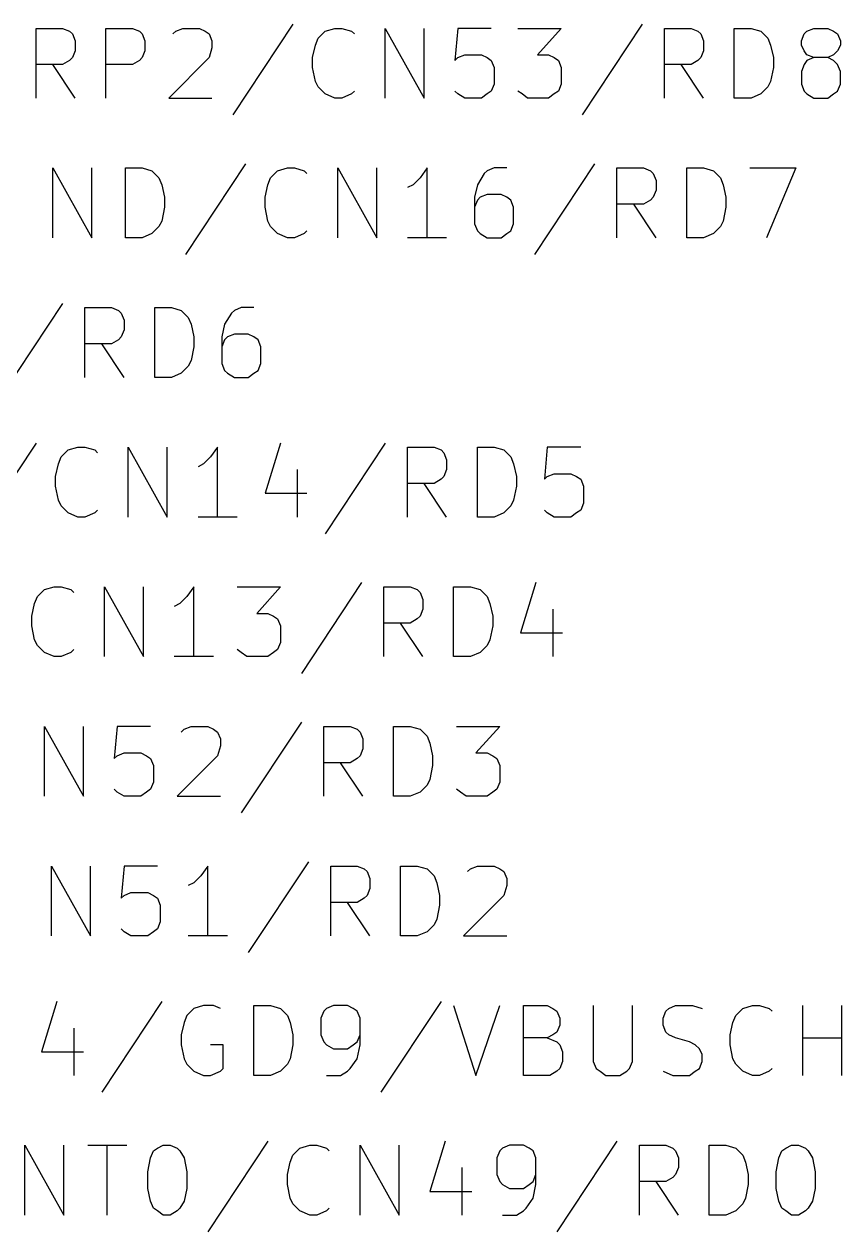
# Model space of a CAD drawing. Extents: x 10 to 287, y -200 to -10.
# Drawn here: x 68.19 to 83.06, y -101.22 to -79.25 of the extents above; entities that cross this region are included whole.
import ezdxf

# ---------------------------------------------------------------- set-up
doc = ezdxf.new("R2010")
doc.units = 0
doc.header["$MEASUREMENT"] = 0

msp = doc.modelspace()

# ---------------------------------------------------------------- linework, layer by layer
at = {"layer": 'Cyan 2'}
for p, q in [((73.0758, -79.248), (71.9836, -80.899)), ((79.4258, -79.248), (78.3336, -80.899)), ((68.4022, -80.5942), (68.4022, -79.3242)), ((68.4022, -79.3242), (68.8848, -79.3242)), ((68.8848, -79.3242), (69.0118, -79.375)), ((69.0118, -79.375), (69.0626, -79.4258)), ((69.0626, -79.4258), (69.1134, -79.5528)), ((69.6722, -80.5942), (69.6722, -79.3242)), ((69.6722, -79.3242), (70.1548, -79.3242)), ((70.1548, -79.3242), (70.2818, -79.375)), ((70.2818, -79.375), (70.3326, -79.4258)), ((70.3326, -79.4258), (70.3834, -79.5528)), ((70.8914, -79.4258), (70.9422, -79.375)), ((70.9422, -79.375), (71.0692, -79.3242)), ((71.0692, -79.3242), (71.374, -79.3242)), ((71.374, -79.3242), (71.4756, -79.375)), ((71.4756, -79.375), (71.5518, -79.4258)), ((71.5518, -79.4258), (71.6026, -79.5528)), ((73.4822, -79.629), (73.533, -79.502)), ((73.533, -79.502), (73.66, -79.375)), ((73.66, -79.375), (73.8378, -79.3242)), ((73.8378, -79.3242), (73.9648, -79.3242)), ((73.9648, -79.3242), (74.1426, -79.375)), ((74.1426, -79.375), (74.1934, -79.4258)), ((74.7522, -80.5942), (74.7522, -79.3242)), ((74.7522, -79.3242), (75.4634, -80.5942)), ((75.4634, -80.5942), (75.4634, -79.3242)), ((76.073, -79.3242), (76.0222, -79.9084)), ((76.6826, -79.3242), (76.073, -79.3242)), ((77.1652, -79.3242), (77.9526, -79.3242)), ((77.9526, -79.3242), (77.5208, -79.8068)), ((79.8322, -80.5942), (79.8322, -79.3242)), ((79.8322, -79.3242), (80.3148, -79.3242)), ((80.3148, -79.3242), (80.4418, -79.375)), ((80.4418, -79.375), (80.4926, -79.4258)), ((80.4926, -79.4258), (80.5434, -79.5528)), ((81.1022, -80.5942), (81.1022, -79.3242)), ((81.1022, -79.3242), (81.407, -79.3242)), ((81.407, -79.3242), (81.5848, -79.375)), ((81.5848, -79.375), (81.7118, -79.502)), ((81.7118, -79.502), (81.7626, -79.629)), ((82.3214, -79.5528), (82.3722, -79.4258)), ((82.3722, -79.4258), (82.423, -79.375)), ((82.423, -79.375), (82.55, -79.3242)), ((82.55, -79.3242), (82.804, -79.3242)), ((82.804, -79.3242), (82.9056, -79.375)), ((82.9056, -79.375), (82.9818, -79.4258)), ((82.9818, -79.4258), (83.0326, -79.5528)), ((69.1134, -79.7306), (69.0626, -79.8576)), ((69.1134, -79.5528), (69.1134, -79.7306)), ((70.3834, -79.7306), (70.3326, -79.8576)), ((70.3834, -79.5528), (70.3834, -79.7306)), ((71.6026, -79.6798), (71.5518, -79.8576)), ((71.6026, -79.5528), (71.6026, -79.6798)), ((73.4314, -79.8576), (73.4822, -79.629)), ((80.5434, -79.7306), (80.4926, -79.8576)), ((80.5434, -79.5528), (80.5434, -79.7306)), ((81.7626, -79.629), (81.8134, -79.8576)), ((82.3214, -79.629), (82.3214, -79.5528)), ((82.3722, -79.7306), (82.3214, -79.629)), ((82.423, -79.8068), (82.3722, -79.7306)), ((82.9818, -79.7306), (82.9056, -79.8068)), ((83.0326, -79.629), (82.9818, -79.7306)), ((83.0326, -79.5528), (83.0326, -79.629)), ((69.0118, -79.9084), (68.8848, -79.9846)), ((69.0626, -79.8576), (69.0118, -79.9084)), ((70.2818, -79.9084), (70.1548, -79.9846)), ((70.3326, -79.8576), (70.2818, -79.9084)), ((71.5518, -79.8576), (70.8152, -80.5942)), ((73.4314, -80.0354), (73.4314, -79.8576)), ((76.0222, -79.9084), (76.073, -79.8576)), ((76.073, -79.8576), (76.2, -79.8068)), ((76.2, -79.8068), (76.5048, -79.8068)), ((76.5048, -79.8068), (76.6064, -79.8576)), ((76.6064, -79.8576), (76.6826, -79.9084)), ((76.6826, -79.9084), (76.7334, -80.0354)), ((77.5208, -79.8068), (77.724, -79.8068)), ((77.724, -79.8068), (77.8256, -79.8576)), ((77.8256, -79.8576), (77.9018, -79.9084)), ((77.9018, -79.9084), (77.9526, -80.0354)), ((80.4418, -79.9084), (80.3148, -79.9846)), ((80.4926, -79.8576), (80.4418, -79.9084)), ((81.8134, -79.8576), (81.8134, -80.0354)), ((82.423, -79.9084), (82.3722, -79.9846)), ((82.55, -79.8576), (82.423, -79.8068)), ((82.55, -79.8576), (82.423, -79.9084)), ((82.804, -79.8576), (82.55, -79.8576)), ((82.9056, -79.8068), (82.804, -79.8576)), ((82.9056, -79.9084), (82.804, -79.8576)), ((82.9818, -79.9846), (82.9056, -79.9084)), ((68.8848, -79.9846), (68.4022, -79.9846)), ((69.1134, -80.5942), (68.707, -79.9846)), ((70.1548, -79.9846), (69.6722, -79.9846)), ((73.4822, -80.2894), (73.4314, -80.0354)), ((76.7334, -80.0354), (76.7334, -80.3402)), ((77.9526, -80.0354), (77.9526, -80.3402)), ((80.3148, -79.9846), (79.8322, -79.9846)), ((80.5434, -80.5942), (80.137, -79.9846)), ((81.8134, -80.0354), (81.7626, -80.2894)), ((82.3722, -79.9846), (82.3214, -80.1116)), ((82.3214, -80.1116), (82.3214, -80.3402)), ((83.0326, -80.1116), (82.9818, -79.9846)), ((83.0326, -80.3402), (83.0326, -80.1116)), ((73.533, -80.391), (73.4822, -80.2894)), ((73.66, -80.518), (73.533, -80.391)), ((76.7334, -80.3402), (76.6826, -80.4672)), ((77.9526, -80.3402), (77.9018, -80.4672)), ((81.7118, -80.391), (81.5848, -80.518)), ((81.7626, -80.2894), (81.7118, -80.391)), ((82.3214, -80.3402), (82.3722, -80.4672)), ((82.9818, -80.4672), (83.0326, -80.3402)), ((70.8152, -80.5942), (71.6026, -80.5942)), ((73.8378, -80.5942), (73.66, -80.518)), ((73.9648, -80.5942), (73.8378, -80.5942)), ((74.1426, -80.518), (73.9648, -80.5942)), ((74.1934, -80.4672), (74.1426, -80.518)), ((76.073, -80.518), (76.0222, -80.4672)), ((76.2, -80.5942), (76.073, -80.518)), ((76.5048, -80.5942), (76.2, -80.5942)), ((76.6064, -80.518), (76.5048, -80.5942)), ((76.6826, -80.4672), (76.6064, -80.518)), ((77.2414, -80.518), (77.1652, -80.4672)), ((77.343, -80.5942), (77.2414, -80.518)), ((77.724, -80.5942), (77.343, -80.5942)), ((77.8256, -80.518), (77.724, -80.5942)), ((77.9018, -80.4672), (77.8256, -80.518)), ((81.407, -80.5942), (81.1022, -80.5942)), ((81.5848, -80.518), (81.407, -80.5942)), ((82.3722, -80.4672), (82.423, -80.518)), ((82.423, -80.518), (82.55, -80.5942)), ((82.55, -80.5942), (82.804, -80.5942)), ((82.804, -80.5942), (82.9056, -80.518)), ((82.9056, -80.518), (82.9818, -80.4672)), ((68.707, -83.1342), (68.707, -81.8642)), ((68.707, -81.8642), (69.4182, -83.1342)), ((69.4182, -83.1342), (69.4182, -81.8642)), ((70.0278, -83.1342), (70.0278, -81.8642)), ((70.0278, -81.8642), (70.3326, -81.8642)), ((70.3326, -81.8642), (70.5104, -81.915)), ((70.5104, -81.915), (70.6374, -82.042)), ((72.2122, -81.788), (71.12, -83.439)), ((72.6694, -82.042), (72.7964, -81.915)), ((72.7964, -81.915), (72.9742, -81.8642)), ((72.9742, -81.8642), (73.1012, -81.8642)), ((73.1012, -81.8642), (73.279, -81.915)), ((73.279, -81.915), (73.3298, -81.9658)), ((73.8886, -83.1342), (73.8886, -81.8642)), ((73.8886, -81.8642), (74.5998, -83.1342)), ((74.5998, -83.1342), (74.5998, -81.8642)), ((75.5142, -81.8642), (75.3872, -82.042)), ((75.5142, -83.1342), (75.5142, -81.8642)), ((76.6064, -81.915), (76.5556, -81.9658)), ((76.7334, -81.8642), (76.6064, -81.915)), ((76.962, -81.8642), (76.7334, -81.8642)), ((78.5622, -81.788), (77.47, -83.439)), ((78.9686, -83.1342), (78.9686, -81.8642)), ((78.9686, -81.8642), (79.4512, -81.8642)), ((79.4512, -81.8642), (79.5782, -81.915)), ((79.5782, -81.915), (79.629, -81.9658)), ((80.2386, -83.1342), (80.2386, -81.8642)), ((80.2386, -81.8642), (80.5434, -81.8642)), ((80.5434, -81.8642), (80.7212, -81.915)), ((80.7212, -81.915), (80.8482, -82.042)), ((81.3816, -81.8642), (82.2198, -81.8642)), ((82.2198, -81.8642), (81.6864, -83.1342)), ((70.6374, -82.042), (70.6882, -82.169)), ((70.6882, -82.169), (70.739, -82.3976)), ((72.5678, -82.3976), (72.6186, -82.169)), ((72.6186, -82.169), (72.6694, -82.042)), ((75.2602, -82.169), (75.1586, -82.2198)), ((75.3872, -82.042), (75.2602, -82.169)), ((76.4286, -82.169), (76.3778, -82.3976)), ((76.5556, -81.9658), (76.4286, -82.169)), ((79.629, -81.9658), (79.6798, -82.0928)), ((79.6798, -82.0928), (79.6798, -82.2706)), ((80.8482, -82.042), (80.899, -82.169)), ((80.899, -82.169), (80.9498, -82.3976)), ((76.6064, -82.3468), (76.4794, -82.3976)), ((76.8604, -82.3468), (76.6064, -82.3468)), ((76.962, -82.3976), (76.8604, -82.3468)), ((79.6798, -82.2706), (79.629, -82.3976)), ((70.739, -82.5754), (70.6882, -82.8294)), ((70.739, -82.3976), (70.739, -82.5754)), ((72.5678, -82.5754), (72.5678, -82.3976)), ((72.6186, -82.8294), (72.5678, -82.5754)), ((76.3778, -82.3976), (76.3778, -82.8802)), ((76.4286, -82.4484), (76.3778, -82.5754)), ((76.4794, -82.3976), (76.4286, -82.4484)), ((77.0382, -82.4484), (76.962, -82.3976)), ((77.089, -82.5754), (77.0382, -82.4484)), ((77.089, -82.8802), (77.089, -82.5754)), ((79.4512, -82.5246), (78.9686, -82.5246)), ((79.6798, -83.1342), (79.2734, -82.5246)), ((79.5782, -82.4484), (79.4512, -82.5246)), ((79.629, -82.3976), (79.5782, -82.4484)), ((80.9498, -82.5754), (80.899, -82.8294)), ((80.9498, -82.3976), (80.9498, -82.5754)), ((70.6882, -82.8294), (70.6374, -82.931)), ((72.6694, -82.931), (72.6186, -82.8294)), ((80.899, -82.8294), (80.8482, -82.931)), ((70.6374, -82.931), (70.5104, -83.058)), ((72.7964, -83.058), (72.6694, -82.931)), ((73.3298, -83.0072), (73.279, -83.058)), ((76.3778, -82.8802), (76.4286, -83.0072)), ((76.4286, -83.0072), (76.4794, -83.058)), ((76.962, -83.058), (77.0382, -83.0072)), ((77.0382, -83.0072), (77.089, -82.8802)), ((80.8482, -82.931), (80.7212, -83.058)), ((70.3326, -83.1342), (70.0278, -83.1342)), ((70.5104, -83.058), (70.3326, -83.1342)), ((72.9742, -83.1342), (72.7964, -83.058)), ((73.1012, -83.1342), (72.9742, -83.1342)), ((73.279, -83.058), (73.1012, -83.1342)), ((75.8698, -83.1342), (75.1586, -83.1342)), ((76.4794, -83.058), (76.6064, -83.1342)), ((76.6064, -83.1342), (76.8604, -83.1342)), ((76.8604, -83.1342), (76.962, -83.058)), ((80.5434, -83.1342), (80.2386, -83.1342)), ((80.7212, -83.058), (80.5434, -83.1342)), ((68.8848, -84.328), (67.7926, -85.979)), ((69.2912, -85.6742), (69.2912, -84.4042)), ((69.2912, -84.4042), (69.7738, -84.4042)), ((69.7738, -84.4042), (69.9008, -84.455)), ((69.9008, -84.455), (69.9516, -84.5058)), ((69.9516, -84.5058), (70.0024, -84.6328)), ((70.5612, -85.6742), (70.5612, -84.4042)), ((70.5612, -84.4042), (70.866, -84.4042)), ((70.866, -84.4042), (71.0438, -84.455)), ((71.0438, -84.455), (71.1708, -84.582)), ((71.1708, -84.582), (71.2216, -84.709)), ((71.9582, -84.5058), (71.8312, -84.709)), ((72.009, -84.455), (71.9582, -84.5058)), ((72.136, -84.4042), (72.009, -84.455)), ((72.3646, -84.4042), (72.136, -84.4042)), ((70.0024, -84.6328), (70.0024, -84.8106)), ((71.2216, -84.709), (71.2724, -84.9376)), ((71.8312, -84.709), (71.7804, -84.9376)), ((69.9008, -84.9884), (69.7738, -85.0646)), ((69.9516, -84.9376), (69.9008, -84.9884)), ((70.0024, -84.8106), (69.9516, -84.9376)), ((71.2724, -84.9376), (71.2724, -85.1154)), ((71.7804, -84.9376), (71.7804, -85.4202)), ((71.8312, -84.9884), (71.7804, -85.1154)), ((71.882, -84.9376), (71.8312, -84.9884)), ((72.009, -84.8868), (71.882, -84.9376)), ((72.263, -84.8868), (72.009, -84.8868)), ((72.3646, -84.9376), (72.263, -84.8868)), ((72.4408, -84.9884), (72.3646, -84.9376)), ((72.4916, -85.1154), (72.4408, -84.9884)), ((69.7738, -85.0646), (69.2912, -85.0646)), ((70.0024, -85.6742), (69.596, -85.0646)), ((71.2724, -85.1154), (71.2216, -85.3694)), ((72.4916, -85.4202), (72.4916, -85.1154)), ((71.2216, -85.3694), (71.1708, -85.471)), ((71.7804, -85.4202), (71.8312, -85.5472)), ((72.4408, -85.5472), (72.4916, -85.4202)), ((70.866, -85.6742), (70.5612, -85.6742)), ((71.0438, -85.598), (70.866, -85.6742)), ((71.1708, -85.471), (71.0438, -85.598)), ((71.8312, -85.5472), (71.882, -85.598)), ((71.882, -85.598), (72.009, -85.6742)), ((72.009, -85.6742), (72.263, -85.6742)), ((72.263, -85.6742), (72.3646, -85.598)), ((72.3646, -85.598), (72.4408, -85.5472)), ((68.4022, -86.868), (67.31, -88.519)), ((68.8594, -87.122), (68.9864, -86.995)), ((68.9864, -86.995), (69.1642, -86.9442)), ((69.1642, -86.9442), (69.2912, -86.9442)), ((69.2912, -86.9442), (69.469, -86.995)), ((69.469, -86.995), (69.5198, -87.0458)), ((70.0786, -88.2142), (70.0786, -86.9442)), ((70.0786, -86.9442), (70.7898, -88.2142)), ((70.7898, -88.2142), (70.7898, -86.9442)), ((71.7042, -86.9442), (71.5772, -87.122)), ((71.7042, -88.2142), (71.7042, -86.9442)), ((72.8472, -86.868), (72.5678, -87.7824)), ((74.7522, -86.868), (73.66, -88.519)), ((75.1586, -88.2142), (75.1586, -86.9442)), ((75.1586, -86.9442), (75.6412, -86.9442)), ((75.6412, -86.9442), (75.7682, -86.995)), ((75.7682, -86.995), (75.819, -87.0458)), ((76.4286, -88.2142), (76.4286, -86.9442)), ((76.4286, -86.9442), (76.7334, -86.9442)), ((76.7334, -86.9442), (76.9112, -86.995)), ((76.9112, -86.995), (77.0382, -87.122)), ((77.6986, -86.9442), (77.6478, -87.5284)), ((78.3082, -86.9442), (77.6986, -86.9442)), ((68.8086, -87.249), (68.8594, -87.122)), ((71.5772, -87.122), (71.4502, -87.249)), ((75.819, -87.0458), (75.8698, -87.1728)), ((75.8698, -87.1728), (75.8698, -87.3506)), ((77.0382, -87.122), (77.089, -87.249)), ((68.7578, -87.4776), (68.8086, -87.249)), ((71.4502, -87.249), (71.3486, -87.2998)), ((73.152, -87.3506), (73.152, -88.2142)), ((75.8698, -87.3506), (75.819, -87.4776)), ((77.089, -87.249), (77.1398, -87.4776)), ((77.6986, -87.4776), (77.8256, -87.4268)), ((77.8256, -87.4268), (78.1304, -87.4268)), ((78.1304, -87.4268), (78.232, -87.4776)), ((68.7578, -87.6554), (68.7578, -87.4776)), ((68.8086, -87.9094), (68.7578, -87.6554)), ((75.6412, -87.6046), (75.1586, -87.6046)), ((75.8698, -88.2142), (75.4634, -87.6046)), ((75.7682, -87.5284), (75.6412, -87.6046)), ((75.819, -87.4776), (75.7682, -87.5284)), ((77.1398, -87.6554), (77.089, -87.9094)), ((77.1398, -87.4776), (77.1398, -87.6554)), ((77.6478, -87.5284), (77.6986, -87.4776)), ((78.232, -87.4776), (78.3082, -87.5284)), ((78.3082, -87.5284), (78.359, -87.6554)), ((78.359, -87.6554), (78.359, -87.9602)), ((72.5678, -87.7824), (73.3298, -87.7824)), ((68.8594, -88.011), (68.8086, -87.9094)), ((68.9864, -88.138), (68.8594, -88.011)), ((69.5198, -88.0872), (69.469, -88.138)), ((77.0382, -88.011), (76.9112, -88.138)), ((77.089, -87.9094), (77.0382, -88.011)), ((77.6986, -88.138), (77.6478, -88.0872)), ((78.3082, -88.0872), (78.232, -88.138)), ((78.359, -87.9602), (78.3082, -88.0872)), ((69.1642, -88.2142), (68.9864, -88.138)), ((69.2912, -88.2142), (69.1642, -88.2142)), ((69.469, -88.138), (69.2912, -88.2142)), ((72.0598, -88.2142), (71.3486, -88.2142)), ((76.7334, -88.2142), (76.4286, -88.2142)), ((76.9112, -88.138), (76.7334, -88.2142)), ((77.8256, -88.2142), (77.6986, -88.138)), ((78.1304, -88.2142), (77.8256, -88.2142)), ((78.232, -88.138), (78.1304, -88.2142)), ((74.3204, -89.408), (73.2282, -91.059)), ((77.4954, -89.408), (77.216, -90.3224)), ((68.4276, -89.662), (68.5546, -89.535)), ((68.5546, -89.535), (68.7324, -89.4842)), ((68.7324, -89.4842), (68.8594, -89.4842)), ((68.8594, -89.4842), (69.0372, -89.535)), ((69.0372, -89.535), (69.088, -89.5858)), ((69.6468, -90.7542), (69.6468, -89.4842)), ((69.6468, -89.4842), (70.358, -90.7542)), ((70.358, -90.7542), (70.358, -89.4842)), ((71.2724, -89.4842), (71.1454, -89.662)), ((71.2724, -90.7542), (71.2724, -89.4842)), ((72.0598, -89.4842), (72.8472, -89.4842)), ((72.8472, -89.4842), (72.4154, -89.9668)), ((74.7268, -90.7542), (74.7268, -89.4842)), ((74.7268, -89.4842), (75.2094, -89.4842)), ((75.2094, -89.4842), (75.3364, -89.535)), ((75.3364, -89.535), (75.3872, -89.5858)), ((75.3872, -89.5858), (75.438, -89.7128)), ((75.9968, -90.7542), (75.9968, -89.4842)), ((75.9968, -89.4842), (76.3016, -89.4842)), ((76.3016, -89.4842), (76.4794, -89.535)), ((76.4794, -89.535), (76.6064, -89.662)), ((68.326, -90.0176), (68.3768, -89.789)), ((68.3768, -89.789), (68.4276, -89.662)), ((71.0184, -89.789), (70.9168, -89.8398)), ((71.1454, -89.662), (71.0184, -89.789)), ((75.438, -89.7128), (75.438, -89.8906)), ((76.6064, -89.662), (76.6572, -89.789)), ((76.6572, -89.789), (76.708, -90.0176)), ((68.326, -90.1954), (68.326, -90.0176)), ((72.4154, -89.9668), (72.6186, -89.9668)), ((72.6186, -89.9668), (72.7202, -90.0176)), ((72.7202, -90.0176), (72.7964, -90.0684)), ((72.7964, -90.0684), (72.8472, -90.1954)), ((75.3364, -90.0684), (75.2094, -90.1446)), ((75.3872, -90.0176), (75.3364, -90.0684)), ((75.438, -89.8906), (75.3872, -90.0176)), ((76.708, -90.0176), (76.708, -90.1954)), ((77.8002, -89.8906), (77.8002, -90.7542)), ((68.3768, -90.4494), (68.326, -90.1954)), ((72.8472, -90.1954), (72.8472, -90.5002)), ((75.2094, -90.1446), (74.7268, -90.1446)), ((75.438, -90.7542), (75.0316, -90.1446)), ((76.708, -90.1954), (76.6572, -90.4494)), ((68.4276, -90.551), (68.3768, -90.4494)), ((72.8472, -90.5002), (72.7964, -90.6272)), ((76.6572, -90.4494), (76.6064, -90.551)), ((77.216, -90.3224), (77.978, -90.3224)), ((68.5546, -90.678), (68.4276, -90.551)), ((68.7324, -90.7542), (68.5546, -90.678)), ((69.0372, -90.678), (68.8594, -90.7542)), ((69.088, -90.6272), (69.0372, -90.678)), ((72.136, -90.678), (72.0598, -90.6272)), ((72.2376, -90.7542), (72.136, -90.678)), ((72.7202, -90.678), (72.6186, -90.7542)), ((72.7964, -90.6272), (72.7202, -90.678)), ((76.4794, -90.678), (76.3016, -90.7542)), ((76.6064, -90.551), (76.4794, -90.678)), ((68.8594, -90.7542), (68.7324, -90.7542)), ((71.628, -90.7542), (70.9168, -90.7542)), ((72.6186, -90.7542), (72.2376, -90.7542)), ((76.3016, -90.7542), (75.9968, -90.7542)), ((68.5546, -93.2942), (68.5546, -92.0242)), ((68.5546, -92.0242), (69.2658, -93.2942)), ((69.2658, -93.2942), (69.2658, -92.0242)), ((69.8754, -92.0242), (69.8246, -92.6084)), ((70.485, -92.0242), (69.8754, -92.0242)), ((71.0946, -92.075), (71.2216, -92.0242)), ((71.2216, -92.0242), (71.5264, -92.0242)), ((71.5264, -92.0242), (71.628, -92.075)), ((73.2282, -91.948), (72.136, -93.599)), ((73.6346, -93.2942), (73.6346, -92.0242)), ((73.6346, -92.0242), (74.1172, -92.0242)), ((74.1172, -92.0242), (74.2442, -92.075)), ((74.9046, -93.2942), (74.9046, -92.0242)), ((74.9046, -92.0242), (75.2094, -92.0242)), ((75.2094, -92.0242), (75.3872, -92.075)), ((76.0476, -92.0242), (76.835, -92.0242)), ((76.835, -92.0242), (76.4032, -92.5068)), ((71.0438, -92.1258), (71.0946, -92.075)), ((71.628, -92.075), (71.7042, -92.1258)), ((71.7042, -92.1258), (71.755, -92.2528)), ((71.755, -92.2528), (71.755, -92.3798)), ((74.2442, -92.075), (74.295, -92.1258)), ((74.295, -92.1258), (74.3458, -92.2528)), ((74.3458, -92.2528), (74.3458, -92.4306)), ((75.3872, -92.075), (75.5142, -92.202)), ((75.5142, -92.202), (75.565, -92.329)), ((71.755, -92.3798), (71.7042, -92.5576)), ((74.3458, -92.4306), (74.295, -92.5576)), ((75.565, -92.329), (75.6158, -92.5576)), ((69.8246, -92.6084), (69.8754, -92.5576)), ((69.8754, -92.5576), (70.0024, -92.5068)), ((70.0024, -92.5068), (70.3072, -92.5068)), ((70.3072, -92.5068), (70.4088, -92.5576)), ((70.4088, -92.5576), (70.485, -92.6084)), ((70.485, -92.6084), (70.5358, -92.7354)), ((71.7042, -92.5576), (70.9676, -93.2942)), ((74.1172, -92.6846), (73.6346, -92.6846)), ((74.3458, -93.2942), (73.9394, -92.6846)), ((74.2442, -92.6084), (74.1172, -92.6846)), ((74.295, -92.5576), (74.2442, -92.6084)), ((75.6158, -92.5576), (75.6158, -92.7354)), ((76.4032, -92.5068), (76.6064, -92.5068)), ((76.6064, -92.5068), (76.708, -92.5576)), ((76.708, -92.5576), (76.7842, -92.6084)), ((76.7842, -92.6084), (76.835, -92.7354)), ((70.5358, -92.7354), (70.5358, -93.0402)), ((75.6158, -92.7354), (75.565, -92.9894)), ((76.835, -92.7354), (76.835, -93.0402)), ((70.5358, -93.0402), (70.485, -93.1672)), ((75.5142, -93.091), (75.3872, -93.218)), ((75.565, -92.9894), (75.5142, -93.091)), ((76.835, -93.0402), (76.7842, -93.1672)), ((69.8754, -93.218), (69.8246, -93.1672)), ((70.0024, -93.2942), (69.8754, -93.218)), ((70.3072, -93.2942), (70.0024, -93.2942)), ((70.4088, -93.218), (70.3072, -93.2942)), ((70.485, -93.1672), (70.4088, -93.218)), ((70.9676, -93.2942), (71.755, -93.2942)), ((75.2094, -93.2942), (74.9046, -93.2942)), ((75.3872, -93.218), (75.2094, -93.2942)), ((76.1238, -93.218), (76.0476, -93.1672)), ((76.2254, -93.2942), (76.1238, -93.218)), ((76.6064, -93.2942), (76.2254, -93.2942)), ((76.708, -93.218), (76.6064, -93.2942)), ((76.7842, -93.1672), (76.708, -93.218)), ((68.6816, -95.8342), (68.6816, -94.5642)), ((68.6816, -94.5642), (69.3928, -95.8342)), ((69.3928, -95.8342), (69.3928, -94.5642)), ((70.0024, -94.5642), (69.9516, -95.1484)), ((70.612, -94.5642), (70.0024, -94.5642)), ((71.5264, -94.5642), (71.3994, -94.742)), ((71.5264, -95.8342), (71.5264, -94.5642)), ((73.3552, -94.488), (72.263, -96.139)), ((73.7616, -95.8342), (73.7616, -94.5642)), ((73.7616, -94.5642), (74.2442, -94.5642)), ((74.2442, -94.5642), (74.3712, -94.615)), ((74.3712, -94.615), (74.422, -94.6658)), ((74.422, -94.6658), (74.4728, -94.7928)), ((75.0316, -95.8342), (75.0316, -94.5642)), ((75.0316, -94.5642), (75.3364, -94.5642)), ((75.3364, -94.5642), (75.5142, -94.615)), ((75.5142, -94.615), (75.6412, -94.742)), ((76.2508, -94.6658), (76.3016, -94.615)), ((76.3016, -94.615), (76.4286, -94.5642)), ((76.4286, -94.5642), (76.7334, -94.5642)), ((76.7334, -94.5642), (76.835, -94.615)), ((76.835, -94.615), (76.9112, -94.6658)), ((76.9112, -94.6658), (76.962, -94.7928)), ((71.2724, -94.869), (71.1708, -94.9198)), ((71.3994, -94.742), (71.2724, -94.869)), ((74.4728, -94.7928), (74.4728, -94.9706)), ((75.6412, -94.742), (75.692, -94.869)), ((75.692, -94.869), (75.7428, -95.0976)), ((76.962, -94.7928), (76.962, -94.9198)), ((69.9516, -95.1484), (70.0024, -95.0976)), ((70.0024, -95.0976), (70.1294, -95.0468)), ((70.1294, -95.0468), (70.4342, -95.0468)), ((70.4342, -95.0468), (70.5358, -95.0976)), ((70.5358, -95.0976), (70.612, -95.1484)), ((74.422, -95.0976), (74.3712, -95.1484)), ((74.4728, -94.9706), (74.422, -95.0976)), ((75.7428, -95.0976), (75.7428, -95.2754)), ((76.9112, -95.0976), (76.1746, -95.8342)), ((76.962, -94.9198), (76.9112, -95.0976)), ((70.612, -95.1484), (70.6628, -95.2754)), ((70.6628, -95.2754), (70.6628, -95.5802)), ((74.2442, -95.2246), (73.7616, -95.2246)), ((74.4728, -95.8342), (74.0664, -95.2246)), ((74.3712, -95.1484), (74.2442, -95.2246)), ((75.7428, -95.2754), (75.692, -95.5294)), ((75.692, -95.5294), (75.6412, -95.631)), ((70.0024, -95.758), (69.9516, -95.7072)), ((70.1294, -95.8342), (70.0024, -95.758)), ((70.5358, -95.758), (70.4342, -95.8342)), ((70.612, -95.7072), (70.5358, -95.758)), ((70.6628, -95.5802), (70.612, -95.7072)), ((75.5142, -95.758), (75.3364, -95.8342)), ((75.6412, -95.631), (75.5142, -95.758)), ((70.4342, -95.8342), (70.1294, -95.8342)), ((71.882, -95.8342), (71.1708, -95.8342)), ((75.3364, -95.8342), (75.0316, -95.8342)), ((76.1746, -95.8342), (76.962, -95.8342)), ((68.7832, -97.028), (68.5038, -97.9424)), ((70.6882, -97.028), (69.596, -98.679)), ((71.4502, -97.1042), (71.2724, -97.155)), ((71.628, -97.1042), (71.4502, -97.1042)), ((71.755, -97.155), (71.628, -97.1042)), ((72.3646, -98.3742), (72.3646, -97.1042)), ((72.3646, -97.1042), (72.6694, -97.1042)), ((72.6694, -97.1042), (72.8472, -97.155)), ((73.8124, -97.1042), (73.6854, -97.155)), ((74.0664, -97.1042), (73.8124, -97.1042)), ((74.168, -97.155), (74.0664, -97.1042)), ((75.7682, -97.028), (74.676, -98.679)), ((75.9968, -97.1042), (76.4032, -98.3742)), ((76.4032, -98.3742), (76.835, -97.1042)), ((77.2668, -98.3742), (77.2668, -97.1042)), ((77.2668, -97.1042), (77.6986, -97.1042)), ((77.6986, -97.1042), (77.8002, -97.155)), ((78.5368, -97.1042), (78.5368, -98.1202)), ((79.248, -98.1202), (79.248, -97.1042)), ((79.9084, -97.155), (80.0354, -97.1042)), ((80.0354, -97.1042), (80.3402, -97.1042)), ((80.3402, -97.1042), (80.518, -97.155)), ((81.2546, -97.155), (81.4324, -97.1042)), ((81.4324, -97.1042), (81.5594, -97.1042)), ((81.5594, -97.1042), (81.7372, -97.155)), ((82.3468, -98.3742), (82.3468, -97.1042)), ((83.058, -98.3742), (83.058, -97.1042)), ((71.1454, -97.282), (71.0946, -97.409)), ((71.2724, -97.155), (71.1454, -97.282)), ((72.8472, -97.155), (72.9742, -97.282)), ((72.9742, -97.282), (73.025, -97.409)), ((73.6346, -97.2058), (73.5838, -97.3328)), ((73.6854, -97.155), (73.6346, -97.2058)), ((74.2442, -97.2058), (74.168, -97.155)), ((74.295, -97.3328), (74.2442, -97.2058)), ((77.8002, -97.155), (77.8764, -97.2058)), ((77.8764, -97.2058), (77.9272, -97.3328)), ((79.8068, -97.3328), (79.8576, -97.2058)), ((79.8576, -97.2058), (79.9084, -97.155)), ((81.0768, -97.409), (81.1276, -97.282)), ((81.1276, -97.282), (81.2546, -97.155)), ((81.7372, -97.155), (81.788, -97.2058)), ((69.088, -97.5106), (69.088, -98.3742)), ((71.0946, -97.409), (71.0438, -97.6376)), ((73.025, -97.409), (73.0758, -97.6376)), ((73.5838, -97.3328), (73.5838, -97.6376)), ((74.295, -97.8154), (74.295, -97.3328)), ((77.9272, -97.4598), (77.8764, -97.5868)), ((77.9272, -97.3328), (77.9272, -97.4598)), ((79.8068, -97.4598), (79.8068, -97.3328)), ((79.8576, -97.5868), (79.8068, -97.4598)), ((81.026, -97.6376), (81.0768, -97.409)), ((71.0438, -97.6376), (71.0438, -97.8154)), ((73.0758, -97.6376), (73.0758, -97.8154)), ((73.5838, -97.6376), (73.6346, -97.7646)), ((73.6346, -97.7646), (73.6854, -97.8154)), ((74.168, -97.8154), (74.2442, -97.7646)), ((74.2442, -97.7646), (74.295, -97.6376)), ((77.6986, -97.6884), (77.2668, -97.6884)), ((77.8002, -97.6376), (77.6986, -97.6884)), ((77.6986, -97.6884), (77.8764, -97.7646)), ((77.8764, -97.5868), (77.8002, -97.6376)), ((77.8764, -97.7646), (77.9272, -97.8154)), ((79.9084, -97.6376), (79.8576, -97.5868)), ((80.0354, -97.6884), (79.9084, -97.6376)), ((80.2894, -97.7646), (80.0354, -97.6884)), ((80.391, -97.8154), (80.2894, -97.7646)), ((81.026, -97.8154), (81.026, -97.6376)), ((82.3468, -97.6884), (83.058, -97.6884)), ((68.5038, -97.9424), (69.2658, -97.9424)), ((71.0438, -97.8154), (71.0946, -98.0694)), ((71.8058, -97.8154), (71.5772, -97.8154)), ((71.8058, -98.2472), (71.8058, -97.8154)), ((73.0758, -97.8154), (73.025, -98.0694)), ((73.6854, -97.8154), (73.8124, -97.8916)), ((73.8124, -97.8916), (74.0664, -97.8916)), ((74.0664, -97.8916), (74.168, -97.8154)), ((74.2442, -98.0694), (74.295, -97.8154)), ((77.9272, -97.8154), (77.978, -97.9424)), ((77.978, -97.9424), (77.978, -98.1202)), ((80.4672, -97.8916), (80.391, -97.8154)), ((80.518, -97.9932), (80.4672, -97.8916)), ((81.0768, -98.0694), (81.026, -97.8154)), ((71.0946, -98.0694), (71.1454, -98.171)), ((71.1454, -98.171), (71.2724, -98.298)), ((72.9742, -98.171), (72.8472, -98.298)), ((73.025, -98.0694), (72.9742, -98.171)), ((74.1172, -98.2472), (74.2442, -98.0694)), ((77.978, -98.1202), (77.9272, -98.2472)), ((78.5368, -98.1202), (78.5876, -98.2472)), ((79.1972, -98.2472), (79.248, -98.1202)), ((80.4672, -98.2472), (80.518, -98.1202)), ((80.518, -98.1202), (80.518, -97.9932)), ((81.1276, -98.171), (81.0768, -98.0694)), ((81.2546, -98.298), (81.1276, -98.171)), ((71.2724, -98.298), (71.4502, -98.3742)), ((71.4502, -98.3742), (71.5772, -98.3742)), ((71.5772, -98.3742), (71.755, -98.298)), ((71.755, -98.298), (71.8058, -98.2472)), ((72.6694, -98.3742), (72.3646, -98.3742)), ((72.8472, -98.298), (72.6694, -98.3742)), ((73.6854, -98.3742), (73.9394, -98.3742)), ((73.9394, -98.3742), (74.0664, -98.298)), ((74.0664, -98.298), (74.1172, -98.2472)), ((77.7494, -98.3742), (77.2668, -98.3742)), ((77.8764, -98.298), (77.7494, -98.3742)), ((77.9272, -98.2472), (77.8764, -98.298)), ((78.5876, -98.2472), (78.6638, -98.298)), ((78.6638, -98.298), (78.7654, -98.3742)), ((78.7654, -98.3742), (79.0194, -98.3742)), ((79.0194, -98.3742), (79.1464, -98.298)), ((79.1464, -98.298), (79.1972, -98.2472)), ((79.8068, -98.298), (79.9846, -98.3742)), ((79.9846, -98.3742), (80.2894, -98.3742)), ((80.2894, -98.3742), (80.391, -98.298)), ((80.391, -98.298), (80.4672, -98.2472)), ((81.4324, -98.3742), (81.2546, -98.298)), ((81.5594, -98.3742), (81.4324, -98.3742)), ((81.7372, -98.298), (81.5594, -98.3742)), ((81.788, -98.2472), (81.7372, -98.298)), ((68.199, -100.914), (68.199, -99.6442)), ((68.199, -99.6442), (68.9102, -100.914)), ((68.9102, -100.914), (68.9102, -99.6442)), ((69.342, -99.6442), (70.0532, -99.6442)), ((69.6976, -100.914), (69.6976, -99.6442)), ((70.485, -99.8728), (70.5358, -99.7458)), ((70.5358, -99.7458), (70.612, -99.695)), ((70.612, -99.695), (70.7136, -99.6442)), ((70.7136, -99.6442), (70.8406, -99.6442)), ((70.8406, -99.6442), (70.9676, -99.695)), ((70.9676, -99.695), (71.0184, -99.7458)), ((71.0184, -99.7458), (71.0946, -99.8728)), ((72.6186, -99.568), (71.5264, -101.219)), ((73.0758, -99.822), (73.2028, -99.695)), ((73.2028, -99.695), (73.3806, -99.6442)), ((73.3806, -99.6442), (73.5076, -99.6442)), ((73.5076, -99.6442), (73.6854, -99.695)), ((73.6854, -99.695), (73.7362, -99.7458)), ((74.295, -100.914), (74.295, -99.6442)), ((74.295, -99.6442), (75.0062, -100.914)), ((75.0062, -100.914), (75.0062, -99.6442)), ((75.8444, -99.568), (75.565, -100.482)), ((76.835, -99.7458), (76.7842, -99.8728)), ((76.8858, -99.695), (76.835, -99.7458)), ((77.0128, -99.6442), (76.8858, -99.695)), ((77.2668, -99.6442), (77.0128, -99.6442)), ((77.3684, -99.695), (77.2668, -99.6442)), ((77.4446, -99.7458), (77.3684, -99.695)), ((77.4954, -99.8728), (77.4446, -99.7458)), ((78.9686, -99.568), (77.8764, -101.219)), ((79.375, -100.914), (79.375, -99.6442)), ((79.375, -99.6442), (79.8576, -99.6442)), ((79.8576, -99.6442), (79.9846, -99.695)), ((79.9846, -99.695), (80.0354, -99.7458)), ((80.0354, -99.7458), (80.0862, -99.8728)), ((80.645, -100.914), (80.645, -99.6442)), ((80.645, -99.6442), (80.9498, -99.6442)), ((80.9498, -99.6442), (81.1276, -99.695)), ((81.1276, -99.695), (81.2546, -99.822)), ((81.915, -99.8728), (81.9658, -99.7458)), ((81.9658, -99.7458), (82.042, -99.695)), ((82.042, -99.695), (82.1436, -99.6442)), ((82.1436, -99.6442), (82.2706, -99.6442)), ((82.2706, -99.6442), (82.3976, -99.695)), ((82.3976, -99.695), (82.4484, -99.7458)), ((82.4484, -99.7458), (82.5246, -99.8728)), ((70.4342, -100.127), (70.485, -99.8728)), ((71.0946, -99.8728), (71.1454, -100.127)), ((72.9742, -100.178), (73.025, -99.949)), ((73.025, -99.949), (73.0758, -99.822)), ((76.7842, -99.8728), (76.7842, -100.178)), ((77.4954, -100.355), (77.4954, -99.8728)), ((80.0862, -99.8728), (80.0862, -100.051)), ((81.2546, -99.822), (81.3054, -99.949)), ((81.3054, -99.949), (81.3562, -100.178)), ((81.8642, -100.127), (81.915, -99.8728)), ((82.5246, -99.8728), (82.5754, -100.127)), ((70.4342, -100.432), (70.4342, -100.127)), ((71.1454, -100.127), (71.1454, -100.432)), ((72.9742, -100.355), (72.9742, -100.178)), ((76.1492, -100.051), (76.1492, -100.914)), ((76.7842, -100.178), (76.835, -100.305)), ((77.4446, -100.305), (77.4954, -100.178)), ((80.0354, -100.178), (79.9846, -100.228)), ((80.0862, -100.051), (80.0354, -100.178)), ((81.3562, -100.178), (81.3562, -100.355)), ((81.8642, -100.432), (81.8642, -100.127)), ((82.5754, -100.127), (82.5754, -100.432)), ((73.025, -100.609), (72.9742, -100.355)), ((76.835, -100.305), (76.8858, -100.355)), ((76.8858, -100.355), (77.0128, -100.432)), ((77.2668, -100.432), (77.3684, -100.355)), ((77.3684, -100.355), (77.4446, -100.305)), ((77.4446, -100.609), (77.4954, -100.355)), ((79.8576, -100.305), (79.375, -100.305)), ((80.0862, -100.914), (79.6798, -100.305)), ((79.9846, -100.228), (79.8576, -100.305)), ((81.3562, -100.355), (81.3054, -100.609)), ((70.485, -100.66), (70.4342, -100.432)), ((71.1454, -100.432), (71.0946, -100.66)), ((73.0758, -100.711), (73.025, -100.609)), ((75.565, -100.482), (76.327, -100.482)), ((77.0128, -100.432), (77.2668, -100.432)), ((77.3176, -100.787), (77.4446, -100.609)), ((81.3054, -100.609), (81.2546, -100.711)), ((81.915, -100.66), (81.8642, -100.432)), ((82.5754, -100.432), (82.5246, -100.66)), ((70.5358, -100.787), (70.485, -100.66)), ((70.612, -100.838), (70.5358, -100.787)), ((70.7136, -100.914), (70.612, -100.838)), ((70.9676, -100.838), (70.8406, -100.914)), ((71.0184, -100.787), (70.9676, -100.838)), ((71.0946, -100.66), (71.0184, -100.787)), ((73.2028, -100.838), (73.0758, -100.711)), ((73.3806, -100.914), (73.2028, -100.838)), ((73.6854, -100.838), (73.5076, -100.914)), ((73.7362, -100.787), (73.6854, -100.838)), ((77.1398, -100.914), (77.2668, -100.838)), ((77.2668, -100.838), (77.3176, -100.787)), ((81.1276, -100.838), (80.9498, -100.914)), ((81.2546, -100.711), (81.1276, -100.838)), ((81.9658, -100.787), (81.915, -100.66)), ((82.042, -100.838), (81.9658, -100.787)), ((82.1436, -100.914), (82.042, -100.838)), ((82.3976, -100.838), (82.2706, -100.914)), ((82.4484, -100.787), (82.3976, -100.838)), ((82.5246, -100.66), (82.4484, -100.787)), ((70.8406, -100.914), (70.7136, -100.914)), ((73.5076, -100.914), (73.3806, -100.914)), ((76.8858, -100.914), (77.1398, -100.914)), ((80.9498, -100.914), (80.645, -100.914)), ((82.2706, -100.914), (82.1436, -100.914))]:
    msp.add_line(p, q, dxfattribs=at)

doc.saveas('drawing.dxf')
